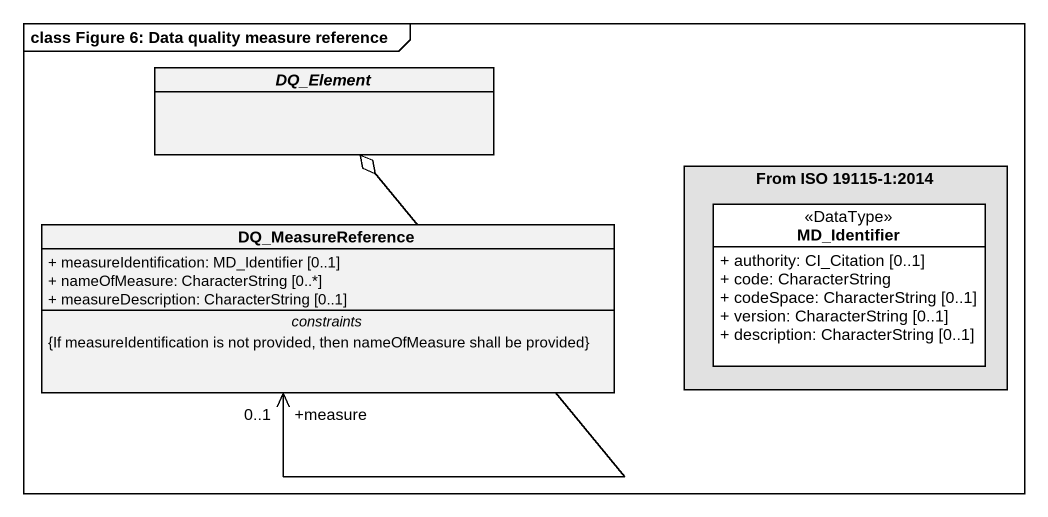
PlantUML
@startuml
mainframe class Figure 6: Data quality measure reference
hide circle
hide empty members
skinparam classAttributeIconSize 0
abstract class DQ_Element
rectangle "From ISO 19115-1:2014" as From_ISO_19115_1_2014 #E1E1E1 {
  class MD_Identifier <<DataType>> #FFFFFF {
    + authority: CI_Citation [0..1]
    + code: CharacterString
    + codeSpace: CharacterString [0..1]
    + version: CharacterString [0..1]
    + description: CharacterString [0..1]
  }
}
class DQ_MeasureReference {
  + measureIdentification: MD_Identifier [0..1]
  + nameOfMeasure: CharacterString [0..*]
  + measureDescription: CharacterString [0..1]
  -- constraints --
  {If measureIdentification is not provided, then nameOfMeasure shall be provided}
}
DQ_MeasureReference "+measure\n0..1" <-up-o DQ_Element
@enduml
